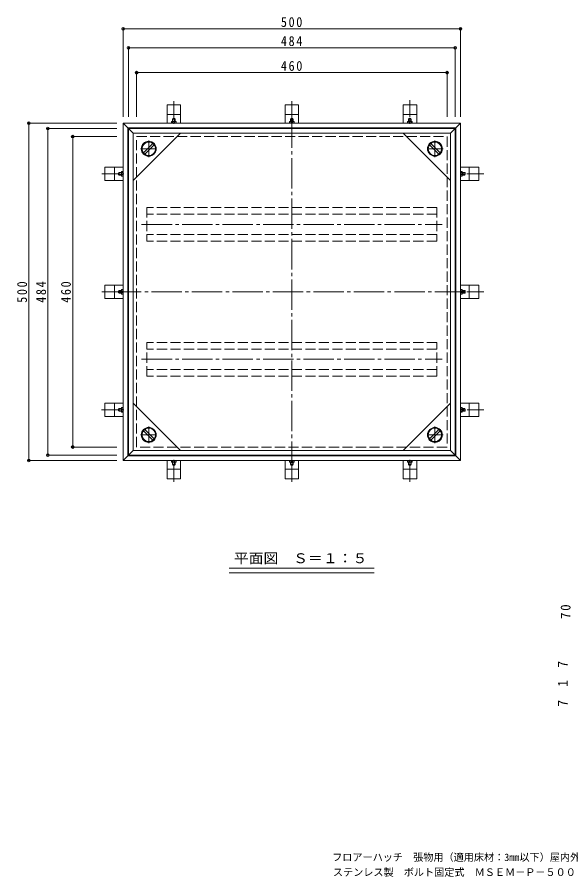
# Model space of a CAD drawing. Units: millimetres, scale not verified, with parts at other scales. Extents: x -353 to 376, y -274 to 236.
# Drawn here: x -353 to -25, y -274 to 236 of the extents above; entities that cross this region are included whole.
import ezdxf
from ezdxf.enums import TextEntityAlignment as Align

# ---------------------------------------------------------------- set-up
doc = ezdxf.new("R2010")
doc.units = ezdxf.units.MM
doc.header["$LTSCALE"] = 2
doc.header["$PDMODE"] = 32
doc.header["$PDSIZE"] = 1.6
for name, pattern in [('CHAIN1', [8, 5, -1, 1, -1]), ('CHAIN2', [12, 9, -1, 1, -1]), ('DASHED3', [4, 3, -1])]:
    doc.linetypes.add(name, pattern=pattern)
for name, color, linetype, lineweight in [('0-1', 2, 'Continuous', 9), ('0-2', 3, 'Continuous', 9), ('0-4', 7, 'Continuous', 9), ('D-4', 7, 'Continuous', 9)]:
    doc.layers.add(name, color=color, linetype=linetype, lineweight=lineweight)
doc.layers.add('F-4', color=7, linetype='Continuous')
doc.styles.add('ＭＳ ゴシック', font='')
doc.styles.get('ＭＳ ゴシック').set_extended_font_data('MS Gothic')

msp = doc.modelspace()

# ---------------------------------------------------------------- linework, layer by layer
at = {"layer": '0-1'}
for p, q in [((-256.578, 183.772), (-264.578, 183.772)), ((-264.578, 183.772), (-264.578, 172.972)), ((-256.578, 183.772), (-256.578, 172.972)), ((-186.578, 183.772), (-194.578, 183.772)), ((-194.578, 183.772), (-194.578, 172.972)), ((-186.578, 183.772), (-186.578, 172.972)), ((-124.578, 183.772), (-124.578, 172.972)), ((-124.578, 183.772), (-116.578, 183.772)), ((-116.578, 183.772), (-116.578, 172.972)), ((-256.578, 178.172), (-264.578, 178.172)), ((-261.978, 173.772), (-261.978, 172.972)), ((-261.618, 173.972), (-259.538, 173.972)), ((-261.378, 175.427), (-261.098, 175.707)), ((-261.378, 175.427), (-259.778, 175.427)), ((-261.378, 175.427), (-261.378, 173.972)), ((-261.257, 173.772), (-261.257, 172.972)), ((-261.098, 175.707), (-260.058, 175.707)), ((-261.098, 175.707), (-261.098, 173.972)), ((-260.058, 175.707), (-259.778, 175.427)), ((-260.058, 175.707), (-260.058, 173.972)), ((-259.899, 173.772), (-259.899, 172.972)), ((-259.778, 175.427), (-259.778, 173.972)), ((-259.178, 173.772), (-259.178, 172.972)), ((-186.578, 178.172), (-194.578, 178.172)), ((-191.978, 173.772), (-191.978, 172.972)), ((-191.618, 173.972), (-189.538, 173.972)), ((-191.378, 175.427), (-191.098, 175.707)), ((-191.378, 175.427), (-189.778, 175.427)), ((-191.378, 175.427), (-191.378, 173.972)), ((-191.257, 173.772), (-191.257, 172.972)), ((-191.098, 175.707), (-190.058, 175.707)), ((-191.098, 175.707), (-191.098, 173.972)), ((-190.058, 175.707), (-189.778, 175.427)), ((-190.058, 175.707), (-190.058, 173.972)), ((-189.899, 173.772), (-189.899, 172.972)), ((-189.778, 175.427), (-189.778, 173.972)), ((-189.178, 173.772), (-189.178, 172.972)), ((-124.578, 178.172), (-116.578, 178.172)), ((-121.978, 173.772), (-121.978, 172.972)), ((-119.538, 173.972), (-121.617, 173.972)), ((-121.098, 175.707), (-121.378, 175.427)), ((-119.778, 175.427), (-121.378, 175.427)), ((-121.378, 175.427), (-121.378, 173.972)), ((-121.257, 173.772), (-121.257, 172.972)), ((-120.058, 175.707), (-121.098, 175.707)), ((-121.098, 175.707), (-121.098, 173.972)), ((-119.778, 175.427), (-120.058, 175.707)), ((-120.058, 175.707), (-120.058, 173.972)), ((-119.899, 173.772), (-119.899, 172.972)), ((-119.778, 175.427), (-119.778, 173.972)), ((-119.178, 173.772), (-119.178, 172.972)), ((-290.578, -27.028), (-290.578, 172.972)), ((-287.778, 170.172), (-290.578, 172.972)), ((-290.578, 172.972), (-90.578, 172.972)), ((-287.778, 170.172), (-93.378, 170.172)), ((-90.578, 172.972), (-93.378, 170.172)), ((-301.378, 138.972), (-301.378, 146.972)), ((-301.378, 146.972), (-290.578, 146.972)), ((-295.778, 138.972), (-295.778, 146.972)), ((-293.033, 143.772), (-293.313, 143.492)), ((-293.313, 143.492), (-293.313, 142.452)), ((-293.313, 143.492), (-291.578, 143.492)), ((-293.033, 143.772), (-293.033, 142.172)), ((-293.033, 143.772), (-291.578, 143.772)), ((-291.578, 144.012), (-291.578, 141.933)), ((-291.378, 144.372), (-290.578, 144.372)), ((-291.378, 143.652), (-290.578, 143.652)), ((-79.778, 146.972), (-90.578, 146.972)), ((-89.778, 144.372), (-90.578, 144.372)), ((-89.778, 143.652), (-90.578, 143.652)), ((-89.578, 144.012), (-89.578, 141.933)), ((-88.123, 143.772), (-89.578, 143.772)), ((-87.843, 143.492), (-89.578, 143.492)), ((-88.123, 143.772), (-88.123, 142.172)), ((-88.123, 143.772), (-87.843, 143.492)), ((-87.843, 143.492), (-87.843, 142.452)), ((-85.378, 138.972), (-85.378, 146.972)), ((-79.778, 138.972), (-79.778, 146.972)), ((-301.378, 138.972), (-290.578, 138.972)), ((-293.313, 142.452), (-293.033, 142.172)), ((-293.313, 142.452), (-291.578, 142.452)), ((-293.033, 142.172), (-291.578, 142.172)), ((-291.378, 142.293), (-290.578, 142.293)), ((-291.378, 141.572), (-290.578, 141.572)), ((-89.778, 142.293), (-90.578, 142.293)), ((-89.778, 141.572), (-90.578, 141.572)), ((-79.778, 138.972), (-90.578, 138.972)), ((-87.843, 142.452), (-89.578, 142.452)), ((-88.123, 142.172), (-89.578, 142.172)), ((-87.843, 142.452), (-88.123, 142.172)), ((-301.378, 68.972), (-301.378, 76.972)), ((-301.378, 76.972), (-290.578, 76.972)), ((-295.778, 68.972), (-295.778, 76.972)), ((-79.778, 76.972), (-90.578, 76.972)), ((-85.378, 68.972), (-85.378, 76.972)), ((-79.778, 68.972), (-79.778, 76.972)), ((-293.033, 73.772), (-293.313, 73.492)), ((-293.313, 73.492), (-293.313, 72.452)), ((-293.313, 73.492), (-291.578, 73.492)), ((-293.313, 72.452), (-293.033, 72.172)), ((-293.313, 72.452), (-291.578, 72.452)), ((-293.033, 73.772), (-293.033, 72.172)), ((-293.033, 73.772), (-291.578, 73.772)), ((-293.033, 72.172), (-291.578, 72.172)), ((-291.578, 74.012), (-291.578, 71.933)), ((-291.378, 74.372), (-290.578, 74.372)), ((-291.378, 73.652), (-290.578, 73.652)), ((-291.378, 72.293), (-290.578, 72.293)), ((-291.378, 71.572), (-290.578, 71.572)), ((-89.778, 74.372), (-90.578, 74.372)), ((-89.778, 73.652), (-90.578, 73.652)), ((-89.778, 72.293), (-90.578, 72.293)), ((-89.778, 71.572), (-90.578, 71.572)), ((-89.578, 74.012), (-89.578, 71.933)), ((-88.123, 73.772), (-89.578, 73.772)), ((-87.843, 73.492), (-89.578, 73.492)), ((-87.843, 72.452), (-89.578, 72.452)), ((-88.123, 72.172), (-89.578, 72.172)), ((-88.123, 73.772), (-88.123, 72.172)), ((-88.123, 73.772), (-87.843, 73.492)), ((-87.843, 72.452), (-88.123, 72.172)), ((-87.843, 73.492), (-87.843, 72.452)), ((-301.378, 68.972), (-290.578, 68.972)), ((-79.778, 68.972), (-90.578, 68.972)), ((-301.378, 6.972), (-301.378, -1.028)), ((-301.378, 6.972), (-290.578, 6.972)), ((-295.778, 6.972), (-295.778, -1.028)), ((-79.778, 6.972), (-90.578, 6.972)), ((-85.378, 6.972), (-85.378, -1.028)), ((-79.778, 6.972), (-79.778, -1.028)), ((-293.313, 3.492), (-293.033, 3.772)), ((-293.313, 2.452), (-293.313, 3.492)), ((-293.313, 3.492), (-291.578, 3.492)), ((-293.033, 2.172), (-293.313, 2.452)), ((-293.313, 2.452), (-291.578, 2.452)), ((-293.033, 2.172), (-293.033, 3.772)), ((-293.033, 3.772), (-291.578, 3.772)), ((-293.033, 2.172), (-291.578, 2.172)), ((-291.578, 1.933), (-291.578, 4.012)), ((-291.378, 4.372), (-290.578, 4.372)), ((-291.378, 3.652), (-290.578, 3.652)), ((-291.378, 2.293), (-290.578, 2.293)), ((-291.378, 1.572), (-290.578, 1.572)), ((-89.778, 4.372), (-90.578, 4.372)), ((-89.778, 3.652), (-90.578, 3.652)), ((-89.778, 2.293), (-90.578, 2.293)), ((-89.778, 1.572), (-90.578, 1.572)), ((-89.578, 1.933), (-89.578, 4.012)), ((-88.123, 3.772), (-89.578, 3.772)), ((-87.843, 3.492), (-89.578, 3.492)), ((-87.843, 2.452), (-89.578, 2.452)), ((-88.123, 2.172), (-89.578, 2.172)), ((-88.123, 2.172), (-88.123, 3.772)), ((-87.843, 3.492), (-88.123, 3.772)), ((-88.123, 2.172), (-87.843, 2.452)), ((-87.843, 2.452), (-87.843, 3.492)), ((-301.378, -1.028), (-290.578, -1.028)), ((-79.778, -1.028), (-90.578, -1.028)), ((-287.778, -24.228), (-290.578, -27.028)), ((-90.578, -27.028), (-93.378, -24.228)), ((-264.578, -37.828), (-264.578, -27.028)), ((-261.978, -27.828), (-261.978, -27.028)), ((-261.618, -28.028), (-259.538, -28.028)), ((-261.378, -29.483), (-261.378, -28.028)), ((-261.378, -29.483), (-259.778, -29.483)), ((-261.378, -29.483), (-261.098, -29.763)), ((-261.257, -27.828), (-261.257, -27.028)), ((-261.098, -29.763), (-261.098, -28.028)), ((-261.098, -29.763), (-260.058, -29.763)), ((-260.058, -29.763), (-260.058, -28.028)), ((-260.058, -29.763), (-259.778, -29.483)), ((-259.899, -27.828), (-259.899, -27.028)), ((-259.778, -29.483), (-259.778, -28.028)), ((-259.178, -27.828), (-259.178, -27.028)), ((-256.578, -37.828), (-256.578, -27.028)), ((-194.578, -37.828), (-194.578, -27.028)), ((-191.978, -27.828), (-191.978, -27.028)), ((-191.618, -28.028), (-189.538, -28.028)), ((-191.378, -29.483), (-191.378, -28.028)), ((-191.378, -29.483), (-189.778, -29.483)), ((-191.378, -29.483), (-191.098, -29.763)), ((-191.257, -27.828), (-191.257, -27.028)), ((-191.098, -29.763), (-191.098, -28.028)), ((-191.098, -29.763), (-190.058, -29.763)), ((-190.058, -29.763), (-190.058, -28.028)), ((-190.058, -29.763), (-189.778, -29.483)), ((-189.899, -27.828), (-189.899, -27.028)), ((-189.778, -29.483), (-189.778, -28.028)), ((-189.178, -27.828), (-189.178, -27.028)), ((-186.578, -37.828), (-186.578, -27.028)), ((-124.578, -37.828), (-124.578, -27.028)), ((-121.978, -27.828), (-121.978, -27.028)), ((-119.538, -28.028), (-121.617, -28.028)), ((-121.378, -29.483), (-121.378, -28.028)), ((-119.778, -29.483), (-121.378, -29.483)), ((-121.098, -29.763), (-121.378, -29.483)), ((-121.257, -27.828), (-121.257, -27.028)), ((-121.098, -29.763), (-121.098, -28.028)), ((-120.058, -29.763), (-121.098, -29.763)), ((-120.058, -29.763), (-120.058, -28.028)), ((-119.778, -29.483), (-120.058, -29.763)), ((-119.899, -27.828), (-119.899, -27.028)), ((-119.778, -29.483), (-119.778, -28.028)), ((-119.178, -27.828), (-119.178, -27.028)), ((-116.578, -37.828), (-116.578, -27.028)), ((-256.578, -32.228), (-264.578, -32.228)), ((-186.578, -32.228), (-194.578, -32.228)), ((-124.578, -32.228), (-116.578, -32.228)), ((-256.578, -37.828), (-264.578, -37.828)), ((-186.578, -37.828), (-194.578, -37.828)), ((-124.578, -37.828), (-116.578, -37.828))]:
    msp.add_line(p, q, dxfattribs=at)
at = {"layer": '0-1', "linetype": 'CHAIN1'}
for p, q in [((-260.578, 185.966), (-260.578, 172.529)), ((-190.578, 185.966), (-190.578, 172.529)), ((-120.578, 186.522), (-120.578, 172.529)), ((-303.293, 142.972), (-290.135, 142.972)), ((-76.839, 142.972), (-91.021, 142.972)), ((-303.293, 72.972), (-290.135, 72.972)), ((-76.839, 72.972), (-91.021, 72.972)), ((-303.487, 2.972), (-290.135, 2.972)), ((-76.68, 2.972), (-91.021, 2.972)), ((-260.578, -39.768), (-260.578, -26.585)), ((-190.578, -39.768), (-190.578, -26.585)), ((-120.578, -39.768), (-120.578, -26.585))]:
    msp.add_line(p, q, dxfattribs=at)
at = {"layer": '0-1'}
for points in [[(-90.578, 172.972), (-90.578, -27.028), (-290.578, -27.028)], [(-93.378, 170.172), (-93.378, -24.228), (-287.778, -24.228), (-287.778, 170.172)]]:
    msp.add_lwpolyline(points, dxfattribs=at)
at = {"layer": '0-1', "linetype": 'DASHED3'}
msp.add_lwpolyline([(-282.578, 164.972), (-98.578, 164.972), (-98.578, -19.028), (-282.578, -19.028)], close=True, dxfattribs=at)
at = {"layer": '0-1'}
for centre, radius, start, end in [((-261.618, 173.548), 0.425, 31.93629, 148.0667), ((-260.578, 172.719), 1.254, 57.19138, 122.80888), ((-259.538, 173.548), 0.425, 31.9333, 148.06371), ((-191.618, 173.548), 0.425, 31.93629, 148.0667), ((-190.578, 172.719), 1.254, 57.19138, 122.80888), ((-189.538, 173.548), 0.425, 31.9333, 148.06371), ((-121.617, 173.548), 0.425, 31.93629, 148.0667), ((-120.578, 172.719), 1.254, 57.19112, 122.80862), ((-119.538, 173.548), 0.425, 31.9333, 148.06371), ((-291.153, 144.012), 0.425, 121.9333, 238.06371), ((-290.324, 142.972), 1.254, 147.19112, 212.80862), ((-90.832, 142.972), 1.254, 327.19138, 32.80888), ((-90.002, 144.012), 0.425, 301.93629, 58.0667), ((-291.153, 141.933), 0.425, 121.93629, 238.0667), ((-90.002, 141.933), 0.425, 301.9333, 58.06371), ((-291.153, 74.012), 0.425, 121.9333, 238.06371), ((-290.324, 72.972), 1.254, 147.19112, 212.80862), ((-291.153, 71.933), 0.425, 121.93629, 238.0667), ((-90.832, 72.972), 1.254, 327.19138, 32.80888), ((-90.002, 74.012), 0.425, 301.93629, 58.0667), ((-90.002, 71.933), 0.425, 301.9333, 58.06371), ((-291.153, 4.012), 0.425, 121.9333, 238.06371), ((-290.324, 2.972), 1.254, 147.19138, 212.80888), ((-291.153, 1.933), 0.425, 121.93629, 238.0667), ((-90.832, 2.972), 1.254, 327.19112, 32.80862), ((-90.002, 4.012), 0.425, 301.93629, 58.0667), ((-90.002, 1.933), 0.425, 301.9333, 58.06371), ((-261.618, -27.603), 0.425, 211.9333, 328.06371), ((-260.578, -26.774), 1.254, 237.19112, 302.80862), ((-259.538, -27.603), 0.425, 211.93629, 328.0667), ((-191.618, -27.603), 0.425, 211.9333, 328.06371), ((-190.578, -26.774), 1.254, 237.19112, 302.80862), ((-189.538, -27.603), 0.425, 211.93629, 328.0667), ((-121.617, -27.603), 0.425, 211.9333, 328.06371), ((-120.578, -26.774), 1.254, 237.19138, 302.80888), ((-119.538, -27.603), 0.425, 211.93629, 328.0667)]:
    msp.add_arc(centre, radius, start, end, dxfattribs=at)
at = {"layer": '0-2', "linetype": 'CHAIN2'}
for p, q in [((-190.578, 176.303), (-190.578, -28.71)), ((-87.811, 72.972), (-292.816, 72.972))]:
    msp.add_line(p, q, dxfattribs=at)
at = {"layer": '0-2'}
for p, q in [((-287.378, 169.772), (-93.778, 169.772)), ((-287.378, -23.828), (-287.378, 169.772)), ((-93.778, 169.772), (-96.578, 166.972)), ((-284.578, 166.972), (-96.578, 166.972)), ((-284.578, 138.972), (-256.578, 166.972)), ((-96.578, 138.972), (-124.578, 166.972)), ((-273.006, 160.993), (-278.599, 155.4)), ((-272.157, 160.145), (-277.75, 154.552)), ((-103.406, 154.552), (-108.999, 160.145)), ((-102.557, 155.4), (-108.15, 160.993)), ((-284.578, 6.972), (-256.578, -21.028)), ((-96.578, 6.972), (-124.578, -21.028)), ((-273.006, -15.048), (-278.599, -9.456)), ((-272.157, -14.2), (-277.75, -8.607)), ((-103.406, -8.607), (-108.999, -14.2)), ((-102.557, -9.456), (-108.15, -15.048)), ((-284.578, -21.028), (-287.378, -23.828)), ((-93.778, -23.828), (-96.578, -21.028))]:
    msp.add_line(p, q, dxfattribs=at)
at = {"layer": '0-2', "linetype": 'CHAIN1'}
for p, q in [((-275.378, 152.763), (-275.378, 163.115)), ((-105.778, 152.763), (-105.778, 163.115)), ((-280.373, 157.772), (-270.8, 157.772)), ((-100.783, 157.772), (-110.356, 157.772)), ((-275.378, -6.818), (-275.378, -17.17)), ((-105.778, -6.818), (-105.778, -17.17)), ((-280.373, -11.828), (-270.8, -11.828)), ((-100.783, -11.828), (-110.356, -11.828))]:
    msp.add_line(p, q, dxfattribs=at)
at = {"layer": '0-2', "color": 2, "linetype": 'DASHED3'}
for p, q in [((-276.578, 122.972), (-276.578, 102.972)), ((-104.578, 122.972), (-276.578, 122.972)), ((-104.578, 122.972), (-104.578, 102.972)), ((-104.578, 118.972), (-276.578, 118.972)), ((-104.578, 106.972), (-276.578, 106.972)), ((-104.578, 102.972), (-276.578, 102.972)), ((-276.578, 22.972), (-276.578, 42.972)), ((-104.578, 42.972), (-276.578, 42.972)), ((-104.578, 22.972), (-104.578, 42.972)), ((-104.578, 38.972), (-276.578, 38.972)), ((-104.578, 26.972), (-276.578, 26.972)), ((-104.578, 22.972), (-276.578, 22.972))]:
    msp.add_line(p, q, dxfattribs=at)
at = {"layer": '0-2', "color": 2, "linetype": 'CHAIN2'}
for p, q in [((-279.626, 112.972), (-101.42, 112.972)), ((-279.626, 32.972), (-101.42, 32.972))]:
    msp.add_line(p, q, dxfattribs=at)
at = {"layer": '0-2'}
for points in [[(-93.778, 169.772), (-93.778, -23.828), (-287.378, -23.828)], [(-284.578, -21.028), (-284.578, 166.972), (-287.378, 169.772)], [(-96.578, 166.972), (-96.578, -21.028), (-284.578, -21.028)]]:
    msp.add_lwpolyline(points, dxfattribs=at)
for centre, radius in [((-275.378, 157.772), 4.4), ((-275.378, 157.772), 4), ((-105.778, 157.772), 4.4), ((-105.778, 157.772), 4), ((-275.378, -11.828), 4.4), ((-275.378, -11.828), 4), ((-105.778, -11.828), 4.4), ((-105.778, -11.828), 4)]:
    msp.add_circle(centre, radius, dxfattribs=at)
at = {"layer": '0-4'}
for p, q in [((-290.578, 176.707), (-290.578, 229.507)), ((-90.578, 176.707), (-90.578, 229.507)), ((-290.578, 228.907), (-90.578, 228.907)), ((-287.378, 176.707), (-287.378, 218.214)), ((-287.378, 217.614), (-93.778, 217.614)), ((-93.778, 176.707), (-93.778, 218.214)), ((-282.578, 176.707), (-282.578, 203.51)), ((-282.578, 202.91), (-98.578, 202.91)), ((-98.578, 176.707), (-98.578, 203.51)), ((-294.313, 172.972), (-347.113, 172.972)), ((-346.513, -27.028), (-346.513, 172.972)), ((-294.313, 169.772), (-335.819, 169.772)), ((-335.219, -23.828), (-335.219, 169.772)), ((-294.313, 164.972), (-321.115, 164.972)), ((-320.515, -19.028), (-320.515, 164.972)), ((-294.313, -19.028), (-321.115, -19.028)), ((-294.313, -23.828), (-335.819, -23.828)), ((-294.313, -27.028), (-347.113, -27.028)), ((-227.754, -90.947), (-141.698, -90.947)), ((-227.754, -93.619), (-141.698, -93.619))]:
    msp.add_line(p, q, dxfattribs=at)
for p in [(-290.578, 228.907), (-90.578, 228.907), (-287.378, 217.614), (-93.778, 217.614), (-282.578, 202.91), (-98.578, 202.91), (-346.513, 172.972), (-335.219, 169.772), (-320.515, 164.972), (-320.515, -19.028), (-335.219, -23.828), (-346.513, -27.028)]:
    msp.add_point(p, dxfattribs=at)

# ---------------------------------------------------------------- texts
at = {"layer": '0-4', "color": 2, "style": 'ＭＳ ゴシック', "width": 1.1}
msp.add_text('平面図\u3000Ｓ＝１：５', height=5.865, dxfattribs=at).set_placement((-224.991, -89.66), align=Align.BOTTOM_LEFT)
at = {"layer": '0-4', "color": 2, "char_height": 5.865, "attachment_point": 7, "style": 'ＭＳ ゴシック'}
for s, insert in [('\\T1.27;\\W0.9;500', (-197.078, 229.907)), ('\\T1.27;\\W0.9;484', (-197.078, 218.614)), ('\\T1.27;\\W0.9;460', (-197.078, 203.91))]:
    msp.add_mtext(s, dxfattribs=dict(at, insert=insert))
at = {"layer": '0-4', "color": 2, "char_height": 5.865, "attachment_point": 7, "rotation": 90, "style": 'ＭＳ ゴシック'}
for s, insert in [('\\T1.27;\\W0.9;500', (-347.513, 66.472)), ('\\T1.27;\\W0.9;484', (-336.219, 66.472)), ('\\T1.27;\\W0.9;460', (-321.515, 66.472))]:
    msp.add_mtext(s, dxfattribs=dict(at, insert=insert))
at = {"layer": 'D-4', "color": 2, "style": 'ＭＳ ゴシック'}
for s, p in [('7', (-25.306, -149.839)), ('1', (-25.306, -161.18)), ('7', (-25.306, -172.942))]:
    msp.add_text(s, height=5.865, rotation=90, dxfattribs=at).set_placement(p, align=Align.BOTTOM_LEFT)
at = {"layer": 'D-4', "color": 2, "insert": (-25.306, -120.93), "char_height": 5.865, "attachment_point": 7, "rotation": 90, "style": 'ＭＳ ゴシック'}
msp.add_mtext('\\T1.27;\\W0.95;70', dxfattribs=at)
at = {"layer": 'F-4', "style": 'ＭＳ ゴシック'}
for s, p in [('フロアーハッチ\u3000張物用（適用床材：3mm以下）屋内外用\u3000密閉形（防水・防臭形）', (-166.666, -265.779)), ('ステンレス製\u3000ボルト固定式\u3000ＭＳＥＭ－Ｐ－５００', (-166.22, -274.659))]:
    msp.add_text(s, height=4.399, dxfattribs=at).set_placement(p, align=Align.BOTTOM_LEFT)

doc.saveas('drawing.dxf')
